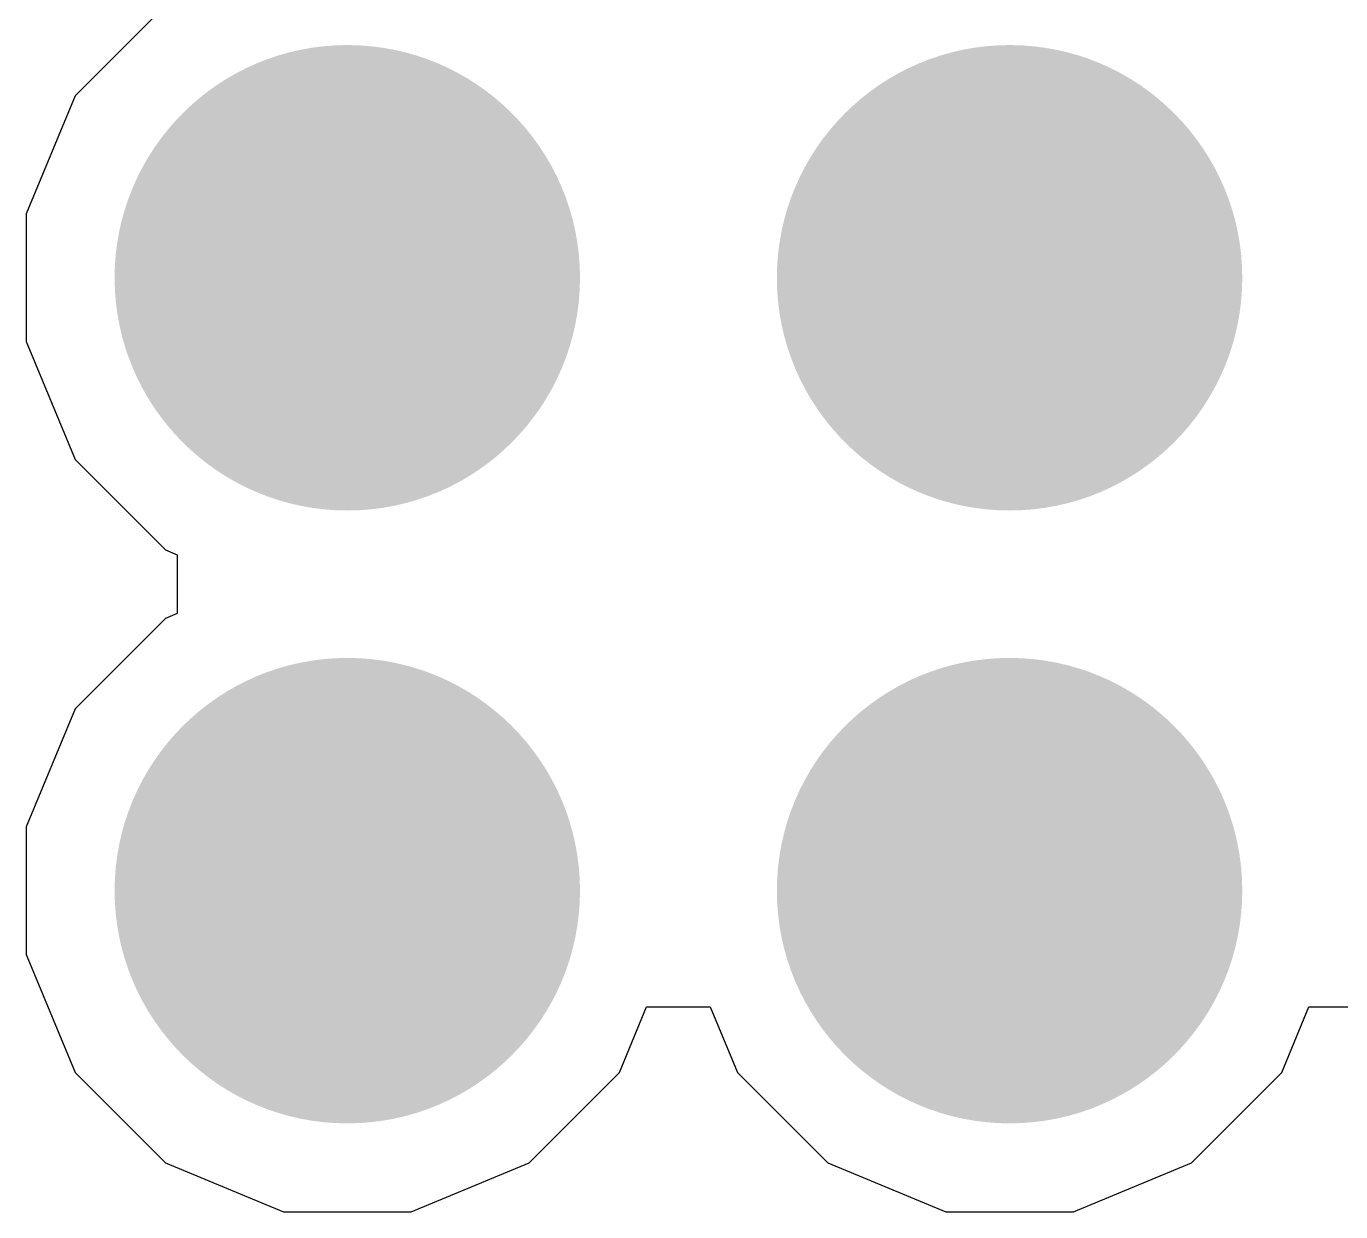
# Model space of a CAD drawing. Header units: inches. Extents: x -5 to 5328, y -4 to 5281.
# Drawn here: x 127.445 to 129.713, y 82.785 to 84.831 of the extents above; entities that cross this region are included whole.
import ezdxf

# ---------------------------------------------------------------- set-up
doc = ezdxf.new("R2010")
doc.units = ezdxf.units.IN
for name, color, linetype in [('Bottom Layer', 5, 'Continuous'), ('Bottom Solder', 6, 'Continuous'), ('Drill Drawing', 1, 'Continuous'), ('Layer 1', 16, 'Continuous'), ('Layer 2', 76, 'Continuous'), ('Top Layer', 1, 'Continuous'), ('Top Solder', 216, 'Continuous'), ('Via Holes', 16, 'Continuous')]:
    doc.layers.add(name, color=color, linetype=linetype)

msp = doc.modelspace()

# ---------------------------------------------------------------- hatches: boundary and pattern name
at = {"layer": 'Bottom Layer'}
h = msp.add_hatch(color=5, dxfattribs=at)
edge = h.paths.add_edge_path()
edge.add_arc((127.999, 84.3967), 0.3, 0, 360)
h = msp.add_hatch(color=5, dxfattribs=at)
edge = h.paths.add_edge_path()
edge.add_arc((129.142, 84.3967), 0.3, 0, 360)
h = msp.add_hatch(color=5, dxfattribs=at)
edge = h.paths.add_edge_path()
edge.add_arc((127.999, 83.3391), 0.3, 0, 360)
h = msp.add_hatch(color=5, dxfattribs=at)
edge = h.paths.add_edge_path()
edge.add_arc((129.142, 83.3391), 0.3, 0, 360)
at = {"layer": 'Bottom Solder'}
h = msp.add_hatch(color=6, dxfattribs=at)
edge = h.paths.add_edge_path()
edge.add_arc((127.999, 84.3967), 0.4016, 0, 360)
h = msp.add_hatch(color=6, dxfattribs=at)
edge = h.paths.add_edge_path()
edge.add_arc((129.142, 84.3967), 0.4016, 0, 360)
h = msp.add_hatch(color=6, dxfattribs=at)
edge = h.paths.add_edge_path()
edge.add_arc((127.999, 83.3391), 0.4016, 0, 360)
h = msp.add_hatch(color=6, dxfattribs=at)
edge = h.paths.add_edge_path()
edge.add_arc((129.142, 83.3391), 0.4016, 0, 360)
at = {"layer": 'Layer 1'}
h = msp.add_hatch(color=16, dxfattribs=at)
edge = h.paths.add_edge_path()
edge.add_arc((127.999, 84.3967), 0.3, 0, 360)
h = msp.add_hatch(color=16, dxfattribs=at)
edge = h.paths.add_edge_path()
edge.add_arc((129.142, 84.3967), 0.3, 0, 360)
h = msp.add_hatch(color=16, dxfattribs=at)
edge = h.paths.add_edge_path()
edge.add_arc((127.999, 83.3391), 0.3, 0, 360)
h = msp.add_hatch(color=16, dxfattribs=at)
edge = h.paths.add_edge_path()
edge.add_arc((129.142, 83.3391), 0.3, 0, 360)
at = {"layer": 'Layer 2'}
h = msp.add_hatch(color=76, dxfattribs=at)
edge = h.paths.add_edge_path()
edge.add_arc((127.999, 84.3967), 0.3, 0, 360)
h = msp.add_hatch(color=76, dxfattribs=at)
edge = h.paths.add_edge_path()
edge.add_arc((129.142, 84.3967), 0.3, 0, 360)
h = msp.add_hatch(color=76, dxfattribs=at)
edge = h.paths.add_edge_path()
edge.add_arc((127.999, 83.3391), 0.3, 0, 360)
h = msp.add_hatch(color=76, dxfattribs=at)
edge = h.paths.add_edge_path()
edge.add_arc((129.142, 83.3391), 0.3, 0, 360)
at = {"layer": 'Top Layer'}
h = msp.add_hatch(color=1, dxfattribs=at)
edge = h.paths.add_edge_path()
edge.add_arc((127.999, 84.3967), 0.3, 0, 360)
h = msp.add_hatch(color=1, dxfattribs=at)
edge = h.paths.add_edge_path()
edge.add_arc((129.142, 84.3967), 0.3, 0, 360)
h = msp.add_hatch(color=1, dxfattribs=at)
edge = h.paths.add_edge_path()
edge.add_arc((127.999, 83.3391), 0.3, 0, 360)
h = msp.add_hatch(color=1, dxfattribs=at)
edge = h.paths.add_edge_path()
edge.add_arc((129.142, 83.3391), 0.3, 0, 360)
at = {"layer": 'Top Solder'}
h = msp.add_hatch(color=216, dxfattribs=at)
edge = h.paths.add_edge_path()
edge.add_arc((127.999, 84.3967), 0.4016, 0, 360)
h = msp.add_hatch(color=216, dxfattribs=at)
edge = h.paths.add_edge_path()
edge.add_arc((129.142, 84.3967), 0.4016, 0, 360)
h = msp.add_hatch(color=216, dxfattribs=at)
edge = h.paths.add_edge_path()
edge.add_arc((127.999, 83.3391), 0.4016, 0, 360)
h = msp.add_hatch(color=216, dxfattribs=at)
edge = h.paths.add_edge_path()
edge.add_arc((129.142, 83.3391), 0.4016, 0, 360)
at = {"layer": 'Via Holes'}
h = msp.add_hatch(color=7, dxfattribs=at)
edge = h.paths.add_edge_path()
edge.add_arc((127.999, 84.3967), 0.15, 0, 360)
h = msp.add_hatch(color=7, dxfattribs=at)
edge = h.paths.add_edge_path()
edge.add_arc((129.142, 84.3967), 0.15, 0, 360)
h = msp.add_hatch(color=7, dxfattribs=at)
edge = h.paths.add_edge_path()
edge.add_arc((127.999, 83.3391), 0.15, 0, 360)
h = msp.add_hatch(color=7, dxfattribs=at)
edge = h.paths.add_edge_path()
edge.add_arc((129.142, 83.3391), 0.15, 0, 360)

# ---------------------------------------------------------------- linework, layer by layer
at = {"layer": 'Bottom Layer'}
for p, q in [((127.6852, 84.8664), (127.5293, 84.7106)), ((127.5293, 84.7106), (127.445, 84.5069)), ((127.445, 84.5069), (127.445, 84.2865)), ((127.445, 84.2865), (127.5293, 84.0829)), ((127.5293, 84.0829), (127.6852, 83.9271)), ((127.6852, 83.9271), (127.7054, 83.9187)), ((127.7054, 83.9187), (127.7054, 83.8171)), ((127.6852, 83.8087), (127.5293, 83.6529)), ((127.7054, 83.8171), (127.6852, 83.8087)), ((127.5293, 83.6529), (127.445, 83.4493)), ((127.445, 83.4493), (127.445, 83.2289)), ((127.445, 83.2289), (127.5293, 83.0253)), ((128.4686, 83.0253), (128.5155, 83.1384)), ((128.5155, 83.1384), (128.6255, 83.1384)), ((128.6255, 83.1384), (128.6723, 83.0253)), ((129.6116, 83.0253), (129.6585, 83.1384)), ((129.6585, 83.1384), (129.7685, 83.1384)), ((127.5293, 83.0253), (127.6852, 82.8694)), ((128.3128, 82.8694), (128.4686, 83.0253)), ((128.6723, 83.0253), (128.8282, 82.8694)), ((129.4558, 82.8694), (129.6116, 83.0253)), ((127.6852, 82.8694), (127.8888, 82.7851)), ((128.1092, 82.7851), (128.3128, 82.8694)), ((128.8282, 82.8694), (129.0318, 82.7851)), ((129.2522, 82.7851), (129.4558, 82.8694)), ((127.8888, 82.7851), (128.1092, 82.7851)), ((129.0318, 82.7851), (129.2522, 82.7851))]:
    msp.add_line(p, q, dxfattribs=at)
at = {"layer": 'Drill Drawing'}
for points in [[(127.872, 84.5237, 0.0508, 0.0508, 0), (127.999, 84.6507, 0.0508, 0.0508, 0)], [(127.999, 84.6507, 0.0508, 0.0508, 0), (128.126, 84.5237, 0.0508, 0.0508, 0)], [(129.015, 84.5237, 0.0508, 0.0508, 0), (129.142, 84.6507, 0.0508, 0.0508, 0)], [(129.142, 84.6507, 0.0508, 0.0508, 0), (129.269, 84.5237, 0.0508, 0.0508, 0)], [(127.9228, 84.4729, 0.0508, 0.0508, 0), (127.999, 84.5491, 0.0508, 0.0508, 0)], [(127.999, 84.5491, 0.0508, 0.0508, 0), (128.0752, 84.4729, 0.0508, 0.0508, 0)], [(129.0658, 84.4729, 0.0508, 0.0508, 0), (129.142, 84.5491, 0.0508, 0.0508, 0)], [(129.142, 84.5491, 0.0508, 0.0508, 0), (129.2182, 84.4729, 0.0508, 0.0508, 0)], [(127.745, 84.5237, 0.0508, 0.0508, 0), (127.872, 84.3967, 0.0508, 0.0508, 0)], [(127.745, 84.5237, 0.0508, 0.0508, 0), (127.872, 84.5237, 0.0508, 0.0508, 0)], [(128.126, 84.5237, 0.0508, 0.0508, 0), (128.253, 84.5237, 0.0508, 0.0508, 0)], [(128.126, 84.3967, 0.0508, 0.0508, 0), (128.253, 84.5237, 0.0508, 0.0508, 0)], [(128.888, 84.5237, 0.0508, 0.0508, 0), (129.015, 84.3967, 0.0508, 0.0508, 0)], [(128.888, 84.5237, 0.0508, 0.0508, 0), (129.015, 84.5237, 0.0508, 0.0508, 0)], [(129.269, 84.5237, 0.0508, 0.0508, 0), (129.396, 84.5237, 0.0508, 0.0508, 0)], [(129.269, 84.3967, 0.0508, 0.0508, 0), (129.396, 84.5237, 0.0508, 0.0508, 0)], [(127.8466, 84.4729, 0.0508, 0.0508, 0), (127.9228, 84.3967, 0.0508, 0.0508, 0)], [(127.8466, 84.4729, 0.0508, 0.0508, 0), (127.9228, 84.4729, 0.0508, 0.0508, 0)], [(128.0752, 84.4729, 0.0508, 0.0508, 0), (128.1514, 84.4729, 0.0508, 0.0508, 0)], [(128.0752, 84.3967, 0.0508, 0.0508, 0), (128.1514, 84.4729, 0.0508, 0.0508, 0)], [(128.9896, 84.4729, 0.0508, 0.0508, 0), (129.0658, 84.3967, 0.0508, 0.0508, 0)], [(128.9896, 84.4729, 0.0508, 0.0508, 0), (129.0658, 84.4729, 0.0508, 0.0508, 0)], [(129.2182, 84.4729, 0.0508, 0.0508, 0), (129.2944, 84.4729, 0.0508, 0.0508, 0)], [(129.2182, 84.3967, 0.0508, 0.0508, 0), (129.2944, 84.4729, 0.0508, 0.0508, 0)], [(127.745, 84.2697, 0.0508, 0.0508, 0), (127.872, 84.3967, 0.0508, 0.0508, 0)], [(127.8466, 84.3205, 0.0508, 0.0508, 0), (127.9228, 84.3967, 0.0508, 0.0508, 0)], [(128.0752, 84.3967, 0.0508, 0.0508, 0), (128.1514, 84.3205, 0.0508, 0.0508, 0)], [(128.126, 84.3967, 0.0508, 0.0508, 0), (128.253, 84.2697, 0.0508, 0.0508, 0)], [(128.888, 84.2697, 0.0508, 0.0508, 0), (129.015, 84.3967, 0.0508, 0.0508, 0)], [(128.9896, 84.3205, 0.0508, 0.0508, 0), (129.0658, 84.3967, 0.0508, 0.0508, 0)], [(129.2182, 84.3967, 0.0508, 0.0508, 0), (129.2944, 84.3205, 0.0508, 0.0508, 0)], [(129.269, 84.3967, 0.0508, 0.0508, 0), (129.396, 84.2697, 0.0508, 0.0508, 0)], [(127.8466, 84.3205, 0.0508, 0.0508, 0), (127.9228, 84.3205, 0.0508, 0.0508, 0)], [(127.9228, 84.3205, 0.0508, 0.0508, 0), (127.999, 84.2443, 0.0508, 0.0508, 0)], [(127.999, 84.2443, 0.0508, 0.0508, 0), (128.0752, 84.3205, 0.0508, 0.0508, 0)], [(128.0752, 84.3205, 0.0508, 0.0508, 0), (128.1514, 84.3205, 0.0508, 0.0508, 0)], [(128.9896, 84.3205, 0.0508, 0.0508, 0), (129.0658, 84.3205, 0.0508, 0.0508, 0)], [(129.0658, 84.3205, 0.0508, 0.0508, 0), (129.142, 84.2443, 0.0508, 0.0508, 0)], [(129.142, 84.2443, 0.0508, 0.0508, 0), (129.2182, 84.3205, 0.0508, 0.0508, 0)], [(129.2182, 84.3205, 0.0508, 0.0508, 0), (129.2944, 84.3205, 0.0508, 0.0508, 0)], [(127.745, 84.2697, 0.0508, 0.0508, 0), (127.872, 84.2697, 0.0508, 0.0508, 0)], [(127.872, 84.2697, 0.0508, 0.0508, 0), (127.999, 84.1427, 0.0508, 0.0508, 0)], [(127.999, 84.1427, 0.0508, 0.0508, 0), (128.126, 84.2697, 0.0508, 0.0508, 0)], [(128.126, 84.2697, 0.0508, 0.0508, 0), (128.253, 84.2697, 0.0508, 0.0508, 0)], [(128.888, 84.2697, 0.0508, 0.0508, 0), (129.015, 84.2697, 0.0508, 0.0508, 0)], [(129.015, 84.2697, 0.0508, 0.0508, 0), (129.142, 84.1427, 0.0508, 0.0508, 0)], [(129.142, 84.1427, 0.0508, 0.0508, 0), (129.269, 84.2697, 0.0508, 0.0508, 0)], [(129.269, 84.2697, 0.0508, 0.0508, 0), (129.396, 84.2697, 0.0508, 0.0508, 0)], [(127.872, 83.4661, 0.0508, 0.0508, 0), (127.999, 83.5931, 0.0508, 0.0508, 0)], [(127.999, 83.5931, 0.0508, 0.0508, 0), (128.126, 83.4661, 0.0508, 0.0508, 0)], [(129.015, 83.4661, 0.0508, 0.0508, 0), (129.142, 83.5931, 0.0508, 0.0508, 0)], [(129.142, 83.5931, 0.0508, 0.0508, 0), (129.269, 83.4661, 0.0508, 0.0508, 0)], [(127.9228, 83.4153, 0.0508, 0.0508, 0), (127.999, 83.4915, 0.0508, 0.0508, 0)], [(127.999, 83.4915, 0.0508, 0.0508, 0), (128.0752, 83.4153, 0.0508, 0.0508, 0)], [(129.0658, 83.4153, 0.0508, 0.0508, 0), (129.142, 83.4915, 0.0508, 0.0508, 0)], [(129.142, 83.4915, 0.0508, 0.0508, 0), (129.2182, 83.4153, 0.0508, 0.0508, 0)], [(127.745, 83.4661, 0.0508, 0.0508, 0), (127.872, 83.3391, 0.0508, 0.0508, 0)], [(127.745, 83.4661, 0.0508, 0.0508, 0), (127.872, 83.4661, 0.0508, 0.0508, 0)], [(128.126, 83.4661, 0.0508, 0.0508, 0), (128.253, 83.4661, 0.0508, 0.0508, 0)], [(128.126, 83.3391, 0.0508, 0.0508, 0), (128.253, 83.4661, 0.0508, 0.0508, 0)], [(128.888, 83.4661, 0.0508, 0.0508, 0), (129.015, 83.3391, 0.0508, 0.0508, 0)], [(128.888, 83.4661, 0.0508, 0.0508, 0), (129.015, 83.4661, 0.0508, 0.0508, 0)], [(129.269, 83.4661, 0.0508, 0.0508, 0), (129.396, 83.4661, 0.0508, 0.0508, 0)], [(129.269, 83.3391, 0.0508, 0.0508, 0), (129.396, 83.4661, 0.0508, 0.0508, 0)], [(127.8466, 83.4153, 0.0508, 0.0508, 0), (127.9228, 83.3391, 0.0508, 0.0508, 0)], [(127.8466, 83.4153, 0.0508, 0.0508, 0), (127.9228, 83.4153, 0.0508, 0.0508, 0)], [(128.0752, 83.4153, 0.0508, 0.0508, 0), (128.1514, 83.4153, 0.0508, 0.0508, 0)], [(128.0752, 83.3391, 0.0508, 0.0508, 0), (128.1514, 83.4153, 0.0508, 0.0508, 0)], [(128.9896, 83.4153, 0.0508, 0.0508, 0), (129.0658, 83.3391, 0.0508, 0.0508, 0)], [(128.9896, 83.4153, 0.0508, 0.0508, 0), (129.0658, 83.4153, 0.0508, 0.0508, 0)], [(129.2182, 83.4153, 0.0508, 0.0508, 0), (129.2944, 83.4153, 0.0508, 0.0508, 0)], [(129.2182, 83.3391, 0.0508, 0.0508, 0), (129.2944, 83.4153, 0.0508, 0.0508, 0)], [(127.745, 83.2121, 0.0508, 0.0508, 0), (127.872, 83.3391, 0.0508, 0.0508, 0)], [(127.8466, 83.2629, 0.0508, 0.0508, 0), (127.9228, 83.3391, 0.0508, 0.0508, 0)], [(128.0752, 83.3391, 0.0508, 0.0508, 0), (128.1514, 83.2629, 0.0508, 0.0508, 0)], [(128.126, 83.3391, 0.0508, 0.0508, 0), (128.253, 83.2121, 0.0508, 0.0508, 0)], [(128.888, 83.2121, 0.0508, 0.0508, 0), (129.015, 83.3391, 0.0508, 0.0508, 0)], [(128.9896, 83.2629, 0.0508, 0.0508, 0), (129.0658, 83.3391, 0.0508, 0.0508, 0)], [(129.2182, 83.3391, 0.0508, 0.0508, 0), (129.2944, 83.2629, 0.0508, 0.0508, 0)], [(129.269, 83.3391, 0.0508, 0.0508, 0), (129.396, 83.2121, 0.0508, 0.0508, 0)], [(127.8466, 83.2629, 0.0508, 0.0508, 0), (127.9228, 83.2629, 0.0508, 0.0508, 0)], [(127.9228, 83.2629, 0.0508, 0.0508, 0), (127.999, 83.1867, 0.0508, 0.0508, 0)], [(127.999, 83.1867, 0.0508, 0.0508, 0), (128.0752, 83.2629, 0.0508, 0.0508, 0)], [(128.0752, 83.2629, 0.0508, 0.0508, 0), (128.1514, 83.2629, 0.0508, 0.0508, 0)], [(128.9896, 83.2629, 0.0508, 0.0508, 0), (129.0658, 83.2629, 0.0508, 0.0508, 0)], [(129.0658, 83.2629, 0.0508, 0.0508, 0), (129.142, 83.1867, 0.0508, 0.0508, 0)], [(129.142, 83.1867, 0.0508, 0.0508, 0), (129.2182, 83.2629, 0.0508, 0.0508, 0)], [(129.2182, 83.2629, 0.0508, 0.0508, 0), (129.2944, 83.2629, 0.0508, 0.0508, 0)], [(127.745, 83.2121, 0.0508, 0.0508, 0), (127.872, 83.2121, 0.0508, 0.0508, 0)], [(127.872, 83.2121, 0.0508, 0.0508, 0), (127.999, 83.0851, 0.0508, 0.0508, 0)], [(127.999, 83.0851, 0.0508, 0.0508, 0), (128.126, 83.2121, 0.0508, 0.0508, 0)], [(128.126, 83.2121, 0.0508, 0.0508, 0), (128.253, 83.2121, 0.0508, 0.0508, 0)], [(128.888, 83.2121, 0.0508, 0.0508, 0), (129.015, 83.2121, 0.0508, 0.0508, 0)], [(129.015, 83.2121, 0.0508, 0.0508, 0), (129.142, 83.0851, 0.0508, 0.0508, 0)], [(129.142, 83.0851, 0.0508, 0.0508, 0), (129.269, 83.2121, 0.0508, 0.0508, 0)], [(129.269, 83.2121, 0.0508, 0.0508, 0), (129.396, 83.2121, 0.0508, 0.0508, 0)]]:
    msp.add_lwpolyline(points, format="xyseb", dxfattribs=at)
for points in [[(127.9863, 84.6507, 0.0254, 0.0254, 1), (128.0117, 84.6507, 0.0254, 0.0254, 1)], [(127.9863, 84.6507, 0.0254, 0.0254, 1), (128.0117, 84.6507, 0.0254, 0.0254, 1)], [(129.1293, 84.6507, 0.0254, 0.0254, 1), (129.1547, 84.6507, 0.0254, 0.0254, 1)], [(129.1293, 84.6507, 0.0254, 0.0254, 1), (129.1547, 84.6507, 0.0254, 0.0254, 1)], [(127.9863, 84.5491, 0.0254, 0.0254, 1), (128.0117, 84.5491, 0.0254, 0.0254, 1)], [(127.9863, 84.5491, 0.0254, 0.0254, 1), (128.0117, 84.5491, 0.0254, 0.0254, 1)], [(129.1293, 84.5491, 0.0254, 0.0254, 1), (129.1547, 84.5491, 0.0254, 0.0254, 1)], [(129.1293, 84.5491, 0.0254, 0.0254, 1), (129.1547, 84.5491, 0.0254, 0.0254, 1)], [(127.7323, 84.5237, 0.0254, 0.0254, 1), (127.7577, 84.5237, 0.0254, 0.0254, 1)], [(127.7323, 84.5237, 0.0254, 0.0254, 1), (127.7577, 84.5237, 0.0254, 0.0254, 1)], [(127.8593, 84.5237, 0.0254, 0.0254, 1), (127.8847, 84.5237, 0.0254, 0.0254, 1)], [(127.8593, 84.5237, 0.0254, 0.0254, 1), (127.8847, 84.5237, 0.0254, 0.0254, 1)], [(128.1133, 84.5237, 0.0254, 0.0254, 1), (128.1387, 84.5237, 0.0254, 0.0254, 1)], [(128.1133, 84.5237, 0.0254, 0.0254, 1), (128.1387, 84.5237, 0.0254, 0.0254, 1)], [(128.2403, 84.5237, 0.0254, 0.0254, 1), (128.2657, 84.5237, 0.0254, 0.0254, 1)], [(128.2403, 84.5237, 0.0254, 0.0254, 1), (128.2657, 84.5237, 0.0254, 0.0254, 1)], [(128.8753, 84.5237, 0.0254, 0.0254, 1), (128.9007, 84.5237, 0.0254, 0.0254, 1)], [(128.8753, 84.5237, 0.0254, 0.0254, 1), (128.9007, 84.5237, 0.0254, 0.0254, 1)], [(129.0023, 84.5237, 0.0254, 0.0254, 1), (129.0277, 84.5237, 0.0254, 0.0254, 1)], [(129.0023, 84.5237, 0.0254, 0.0254, 1), (129.0277, 84.5237, 0.0254, 0.0254, 1)], [(129.2563, 84.5237, 0.0254, 0.0254, 1), (129.2817, 84.5237, 0.0254, 0.0254, 1)], [(129.2563, 84.5237, 0.0254, 0.0254, 1), (129.2817, 84.5237, 0.0254, 0.0254, 1)], [(129.3833, 84.5237, 0.0254, 0.0254, 1), (129.4087, 84.5237, 0.0254, 0.0254, 1)], [(129.3833, 84.5237, 0.0254, 0.0254, 1), (129.4087, 84.5237, 0.0254, 0.0254, 1)], [(127.8339, 84.4729, 0.0254, 0.0254, 1), (127.8593, 84.4729, 0.0254, 0.0254, 1)], [(127.8339, 84.4729, 0.0254, 0.0254, 1), (127.8593, 84.4729, 0.0254, 0.0254, 1)], [(127.9101, 84.4729, 0.0254, 0.0254, 1), (127.9355, 84.4729, 0.0254, 0.0254, 1)], [(127.9101, 84.4729, 0.0254, 0.0254, 1), (127.9355, 84.4729, 0.0254, 0.0254, 1)], [(128.0625, 84.4729, 0.0254, 0.0254, 1), (128.0879, 84.4729, 0.0254, 0.0254, 1)], [(128.0625, 84.4729, 0.0254, 0.0254, 1), (128.0879, 84.4729, 0.0254, 0.0254, 1)], [(128.1387, 84.4729, 0.0254, 0.0254, 1), (128.1641, 84.4729, 0.0254, 0.0254, 1)], [(128.1387, 84.4729, 0.0254, 0.0254, 1), (128.1641, 84.4729, 0.0254, 0.0254, 1)], [(128.9769, 84.4729, 0.0254, 0.0254, 1), (129.0023, 84.4729, 0.0254, 0.0254, 1)], [(128.9769, 84.4729, 0.0254, 0.0254, 1), (129.0023, 84.4729, 0.0254, 0.0254, 1)], [(129.0531, 84.4729, 0.0254, 0.0254, 1), (129.0785, 84.4729, 0.0254, 0.0254, 1)], [(129.0531, 84.4729, 0.0254, 0.0254, 1), (129.0785, 84.4729, 0.0254, 0.0254, 1)], [(129.2055, 84.4729, 0.0254, 0.0254, 1), (129.2309, 84.4729, 0.0254, 0.0254, 1)], [(129.2055, 84.4729, 0.0254, 0.0254, 1), (129.2309, 84.4729, 0.0254, 0.0254, 1)], [(129.2817, 84.4729, 0.0254, 0.0254, 1), (129.3071, 84.4729, 0.0254, 0.0254, 1)], [(129.2817, 84.4729, 0.0254, 0.0254, 1), (129.3071, 84.4729, 0.0254, 0.0254, 1)], [(127.8593, 84.3967, 0.0254, 0.0254, 1), (127.8847, 84.3967, 0.0254, 0.0254, 1)], [(127.8593, 84.3967, 0.0254, 0.0254, 1), (127.8847, 84.3967, 0.0254, 0.0254, 1)], [(127.9101, 84.3967, 0.0254, 0.0254, 1), (127.9355, 84.3967, 0.0254, 0.0254, 1)], [(127.9101, 84.3967, 0.0254, 0.0254, 1), (127.9355, 84.3967, 0.0254, 0.0254, 1)], [(128.0625, 84.3967, 0.0254, 0.0254, 1), (128.0879, 84.3967, 0.0254, 0.0254, 1)], [(128.0625, 84.3967, 0.0254, 0.0254, 1), (128.0879, 84.3967, 0.0254, 0.0254, 1)], [(128.1133, 84.3967, 0.0254, 0.0254, 1), (128.1387, 84.3967, 0.0254, 0.0254, 1)], [(128.1133, 84.3967, 0.0254, 0.0254, 1), (128.1387, 84.3967, 0.0254, 0.0254, 1)], [(129.0023, 84.3967, 0.0254, 0.0254, 1), (129.0277, 84.3967, 0.0254, 0.0254, 1)], [(129.0023, 84.3967, 0.0254, 0.0254, 1), (129.0277, 84.3967, 0.0254, 0.0254, 1)], [(129.0531, 84.3967, 0.0254, 0.0254, 1), (129.0785, 84.3967, 0.0254, 0.0254, 1)], [(129.0531, 84.3967, 0.0254, 0.0254, 1), (129.0785, 84.3967, 0.0254, 0.0254, 1)], [(129.2055, 84.3967, 0.0254, 0.0254, 1), (129.2309, 84.3967, 0.0254, 0.0254, 1)], [(129.2055, 84.3967, 0.0254, 0.0254, 1), (129.2309, 84.3967, 0.0254, 0.0254, 1)], [(129.2563, 84.3967, 0.0254, 0.0254, 1), (129.2817, 84.3967, 0.0254, 0.0254, 1)], [(129.2563, 84.3967, 0.0254, 0.0254, 1), (129.2817, 84.3967, 0.0254, 0.0254, 1)], [(127.8339, 84.3205, 0.0254, 0.0254, 1), (127.8593, 84.3205, 0.0254, 0.0254, 1)], [(127.8339, 84.3205, 0.0254, 0.0254, 1), (127.8593, 84.3205, 0.0254, 0.0254, 1)], [(127.9101, 84.3205, 0.0254, 0.0254, 1), (127.9355, 84.3205, 0.0254, 0.0254, 1)], [(127.9101, 84.3205, 0.0254, 0.0254, 1), (127.9355, 84.3205, 0.0254, 0.0254, 1)], [(128.0625, 84.3205, 0.0254, 0.0254, 1), (128.0879, 84.3205, 0.0254, 0.0254, 1)], [(128.0625, 84.3205, 0.0254, 0.0254, 1), (128.0879, 84.3205, 0.0254, 0.0254, 1)], [(128.1387, 84.3205, 0.0254, 0.0254, 1), (128.1641, 84.3205, 0.0254, 0.0254, 1)], [(128.1387, 84.3205, 0.0254, 0.0254, 1), (128.1641, 84.3205, 0.0254, 0.0254, 1)], [(128.9769, 84.3205, 0.0254, 0.0254, 1), (129.0023, 84.3205, 0.0254, 0.0254, 1)], [(128.9769, 84.3205, 0.0254, 0.0254, 1), (129.0023, 84.3205, 0.0254, 0.0254, 1)], [(129.0531, 84.3205, 0.0254, 0.0254, 1), (129.0785, 84.3205, 0.0254, 0.0254, 1)], [(129.0531, 84.3205, 0.0254, 0.0254, 1), (129.0785, 84.3205, 0.0254, 0.0254, 1)], [(129.2055, 84.3205, 0.0254, 0.0254, 1), (129.2309, 84.3205, 0.0254, 0.0254, 1)], [(129.2055, 84.3205, 0.0254, 0.0254, 1), (129.2309, 84.3205, 0.0254, 0.0254, 1)], [(129.2817, 84.3205, 0.0254, 0.0254, 1), (129.3071, 84.3205, 0.0254, 0.0254, 1)], [(129.2817, 84.3205, 0.0254, 0.0254, 1), (129.3071, 84.3205, 0.0254, 0.0254, 1)], [(127.7323, 84.2697, 0.0254, 0.0254, 1), (127.7577, 84.2697, 0.0254, 0.0254, 1)], [(127.7323, 84.2697, 0.0254, 0.0254, 1), (127.7577, 84.2697, 0.0254, 0.0254, 1)], [(127.8593, 84.2697, 0.0254, 0.0254, 1), (127.8847, 84.2697, 0.0254, 0.0254, 1)], [(127.8593, 84.2697, 0.0254, 0.0254, 1), (127.8847, 84.2697, 0.0254, 0.0254, 1)], [(128.1133, 84.2697, 0.0254, 0.0254, 1), (128.1387, 84.2697, 0.0254, 0.0254, 1)], [(128.1133, 84.2697, 0.0254, 0.0254, 1), (128.1387, 84.2697, 0.0254, 0.0254, 1)], [(128.2403, 84.2697, 0.0254, 0.0254, 1), (128.2657, 84.2697, 0.0254, 0.0254, 1)], [(128.2403, 84.2697, 0.0254, 0.0254, 1), (128.2657, 84.2697, 0.0254, 0.0254, 1)], [(128.8753, 84.2697, 0.0254, 0.0254, 1), (128.9007, 84.2697, 0.0254, 0.0254, 1)], [(128.8753, 84.2697, 0.0254, 0.0254, 1), (128.9007, 84.2697, 0.0254, 0.0254, 1)], [(129.0023, 84.2697, 0.0254, 0.0254, 1), (129.0277, 84.2697, 0.0254, 0.0254, 1)], [(129.0023, 84.2697, 0.0254, 0.0254, 1), (129.0277, 84.2697, 0.0254, 0.0254, 1)], [(129.2563, 84.2697, 0.0254, 0.0254, 1), (129.2817, 84.2697, 0.0254, 0.0254, 1)], [(129.2563, 84.2697, 0.0254, 0.0254, 1), (129.2817, 84.2697, 0.0254, 0.0254, 1)], [(129.3833, 84.2697, 0.0254, 0.0254, 1), (129.4087, 84.2697, 0.0254, 0.0254, 1)], [(129.3833, 84.2697, 0.0254, 0.0254, 1), (129.4087, 84.2697, 0.0254, 0.0254, 1)], [(127.9863, 84.2443, 0.0254, 0.0254, 1), (128.0117, 84.2443, 0.0254, 0.0254, 1)], [(127.9863, 84.2443, 0.0254, 0.0254, 1), (128.0117, 84.2443, 0.0254, 0.0254, 1)], [(129.1293, 84.2443, 0.0254, 0.0254, 1), (129.1547, 84.2443, 0.0254, 0.0254, 1)], [(129.1293, 84.2443, 0.0254, 0.0254, 1), (129.1547, 84.2443, 0.0254, 0.0254, 1)], [(127.9863, 84.1427, 0.0254, 0.0254, 1), (128.0117, 84.1427, 0.0254, 0.0254, 1)], [(127.9863, 84.1427, 0.0254, 0.0254, 1), (128.0117, 84.1427, 0.0254, 0.0254, 1)], [(129.1293, 84.1427, 0.0254, 0.0254, 1), (129.1547, 84.1427, 0.0254, 0.0254, 1)], [(129.1293, 84.1427, 0.0254, 0.0254, 1), (129.1547, 84.1427, 0.0254, 0.0254, 1)], [(127.9863, 83.5931, 0.0254, 0.0254, 1), (128.0117, 83.5931, 0.0254, 0.0254, 1)], [(127.9863, 83.5931, 0.0254, 0.0254, 1), (128.0117, 83.5931, 0.0254, 0.0254, 1)], [(129.1293, 83.5931, 0.0254, 0.0254, 1), (129.1547, 83.5931, 0.0254, 0.0254, 1)], [(129.1293, 83.5931, 0.0254, 0.0254, 1), (129.1547, 83.5931, 0.0254, 0.0254, 1)], [(127.9863, 83.4915, 0.0254, 0.0254, 1), (128.0117, 83.4915, 0.0254, 0.0254, 1)], [(127.9863, 83.4915, 0.0254, 0.0254, 1), (128.0117, 83.4915, 0.0254, 0.0254, 1)], [(129.1293, 83.4915, 0.0254, 0.0254, 1), (129.1547, 83.4915, 0.0254, 0.0254, 1)], [(129.1293, 83.4915, 0.0254, 0.0254, 1), (129.1547, 83.4915, 0.0254, 0.0254, 1)], [(127.7323, 83.4661, 0.0254, 0.0254, 1), (127.7577, 83.4661, 0.0254, 0.0254, 1)], [(127.7323, 83.4661, 0.0254, 0.0254, 1), (127.7577, 83.4661, 0.0254, 0.0254, 1)], [(127.8593, 83.4661, 0.0254, 0.0254, 1), (127.8847, 83.4661, 0.0254, 0.0254, 1)], [(127.8593, 83.4661, 0.0254, 0.0254, 1), (127.8847, 83.4661, 0.0254, 0.0254, 1)], [(128.1133, 83.4661, 0.0254, 0.0254, 1), (128.1387, 83.4661, 0.0254, 0.0254, 1)], [(128.1133, 83.4661, 0.0254, 0.0254, 1), (128.1387, 83.4661, 0.0254, 0.0254, 1)], [(128.2403, 83.4661, 0.0254, 0.0254, 1), (128.2657, 83.4661, 0.0254, 0.0254, 1)], [(128.2403, 83.4661, 0.0254, 0.0254, 1), (128.2657, 83.4661, 0.0254, 0.0254, 1)], [(128.8753, 83.4661, 0.0254, 0.0254, 1), (128.9007, 83.4661, 0.0254, 0.0254, 1)], [(128.8753, 83.4661, 0.0254, 0.0254, 1), (128.9007, 83.4661, 0.0254, 0.0254, 1)], [(129.0023, 83.4661, 0.0254, 0.0254, 1), (129.0277, 83.4661, 0.0254, 0.0254, 1)], [(129.0023, 83.4661, 0.0254, 0.0254, 1), (129.0277, 83.4661, 0.0254, 0.0254, 1)], [(129.2563, 83.4661, 0.0254, 0.0254, 1), (129.2817, 83.4661, 0.0254, 0.0254, 1)], [(129.2563, 83.4661, 0.0254, 0.0254, 1), (129.2817, 83.4661, 0.0254, 0.0254, 1)], [(129.3833, 83.4661, 0.0254, 0.0254, 1), (129.4087, 83.4661, 0.0254, 0.0254, 1)], [(129.3833, 83.4661, 0.0254, 0.0254, 1), (129.4087, 83.4661, 0.0254, 0.0254, 1)], [(127.8339, 83.4153, 0.0254, 0.0254, 1), (127.8593, 83.4153, 0.0254, 0.0254, 1)], [(127.8339, 83.4153, 0.0254, 0.0254, 1), (127.8593, 83.4153, 0.0254, 0.0254, 1)], [(127.9101, 83.4153, 0.0254, 0.0254, 1), (127.9355, 83.4153, 0.0254, 0.0254, 1)], [(127.9101, 83.4153, 0.0254, 0.0254, 1), (127.9355, 83.4153, 0.0254, 0.0254, 1)], [(128.0625, 83.4153, 0.0254, 0.0254, 1), (128.0879, 83.4153, 0.0254, 0.0254, 1)], [(128.0625, 83.4153, 0.0254, 0.0254, 1), (128.0879, 83.4153, 0.0254, 0.0254, 1)], [(128.1387, 83.4153, 0.0254, 0.0254, 1), (128.1641, 83.4153, 0.0254, 0.0254, 1)], [(128.1387, 83.4153, 0.0254, 0.0254, 1), (128.1641, 83.4153, 0.0254, 0.0254, 1)], [(128.9769, 83.4153, 0.0254, 0.0254, 1), (129.0023, 83.4153, 0.0254, 0.0254, 1)], [(128.9769, 83.4153, 0.0254, 0.0254, 1), (129.0023, 83.4153, 0.0254, 0.0254, 1)], [(129.0531, 83.4153, 0.0254, 0.0254, 1), (129.0785, 83.4153, 0.0254, 0.0254, 1)], [(129.0531, 83.4153, 0.0254, 0.0254, 1), (129.0785, 83.4153, 0.0254, 0.0254, 1)], [(129.2055, 83.4153, 0.0254, 0.0254, 1), (129.2309, 83.4153, 0.0254, 0.0254, 1)], [(129.2055, 83.4153, 0.0254, 0.0254, 1), (129.2309, 83.4153, 0.0254, 0.0254, 1)], [(129.2817, 83.4153, 0.0254, 0.0254, 1), (129.3071, 83.4153, 0.0254, 0.0254, 1)], [(129.2817, 83.4153, 0.0254, 0.0254, 1), (129.3071, 83.4153, 0.0254, 0.0254, 1)], [(127.8593, 83.3391, 0.0254, 0.0254, 1), (127.8847, 83.3391, 0.0254, 0.0254, 1)], [(127.8593, 83.3391, 0.0254, 0.0254, 1), (127.8847, 83.3391, 0.0254, 0.0254, 1)], [(127.9101, 83.3391, 0.0254, 0.0254, 1), (127.9355, 83.3391, 0.0254, 0.0254, 1)], [(127.9101, 83.3391, 0.0254, 0.0254, 1), (127.9355, 83.3391, 0.0254, 0.0254, 1)], [(128.0625, 83.3391, 0.0254, 0.0254, 1), (128.0879, 83.3391, 0.0254, 0.0254, 1)], [(128.0625, 83.3391, 0.0254, 0.0254, 1), (128.0879, 83.3391, 0.0254, 0.0254, 1)], [(128.1133, 83.3391, 0.0254, 0.0254, 1), (128.1387, 83.3391, 0.0254, 0.0254, 1)], [(128.1133, 83.3391, 0.0254, 0.0254, 1), (128.1387, 83.3391, 0.0254, 0.0254, 1)], [(129.0023, 83.3391, 0.0254, 0.0254, 1), (129.0277, 83.3391, 0.0254, 0.0254, 1)], [(129.0023, 83.3391, 0.0254, 0.0254, 1), (129.0277, 83.3391, 0.0254, 0.0254, 1)], [(129.0531, 83.3391, 0.0254, 0.0254, 1), (129.0785, 83.3391, 0.0254, 0.0254, 1)], [(129.0531, 83.3391, 0.0254, 0.0254, 1), (129.0785, 83.3391, 0.0254, 0.0254, 1)], [(129.2055, 83.3391, 0.0254, 0.0254, 1), (129.2309, 83.3391, 0.0254, 0.0254, 1)], [(129.2055, 83.3391, 0.0254, 0.0254, 1), (129.2309, 83.3391, 0.0254, 0.0254, 1)], [(129.2563, 83.3391, 0.0254, 0.0254, 1), (129.2817, 83.3391, 0.0254, 0.0254, 1)], [(129.2563, 83.3391, 0.0254, 0.0254, 1), (129.2817, 83.3391, 0.0254, 0.0254, 1)], [(127.8339, 83.2629, 0.0254, 0.0254, 1), (127.8593, 83.2629, 0.0254, 0.0254, 1)], [(127.8339, 83.2629, 0.0254, 0.0254, 1), (127.8593, 83.2629, 0.0254, 0.0254, 1)], [(127.9101, 83.2629, 0.0254, 0.0254, 1), (127.9355, 83.2629, 0.0254, 0.0254, 1)], [(127.9101, 83.2629, 0.0254, 0.0254, 1), (127.9355, 83.2629, 0.0254, 0.0254, 1)], [(128.0625, 83.2629, 0.0254, 0.0254, 1), (128.0879, 83.2629, 0.0254, 0.0254, 1)], [(128.0625, 83.2629, 0.0254, 0.0254, 1), (128.0879, 83.2629, 0.0254, 0.0254, 1)], [(128.1387, 83.2629, 0.0254, 0.0254, 1), (128.1641, 83.2629, 0.0254, 0.0254, 1)], [(128.1387, 83.2629, 0.0254, 0.0254, 1), (128.1641, 83.2629, 0.0254, 0.0254, 1)], [(128.9769, 83.2629, 0.0254, 0.0254, 1), (129.0023, 83.2629, 0.0254, 0.0254, 1)], [(128.9769, 83.2629, 0.0254, 0.0254, 1), (129.0023, 83.2629, 0.0254, 0.0254, 1)], [(129.0531, 83.2629, 0.0254, 0.0254, 1), (129.0785, 83.2629, 0.0254, 0.0254, 1)], [(129.0531, 83.2629, 0.0254, 0.0254, 1), (129.0785, 83.2629, 0.0254, 0.0254, 1)], [(129.2055, 83.2629, 0.0254, 0.0254, 1), (129.2309, 83.2629, 0.0254, 0.0254, 1)], [(129.2055, 83.2629, 0.0254, 0.0254, 1), (129.2309, 83.2629, 0.0254, 0.0254, 1)], [(129.2817, 83.2629, 0.0254, 0.0254, 1), (129.3071, 83.2629, 0.0254, 0.0254, 1)], [(129.2817, 83.2629, 0.0254, 0.0254, 1), (129.3071, 83.2629, 0.0254, 0.0254, 1)], [(127.7323, 83.2121, 0.0254, 0.0254, 1), (127.7577, 83.2121, 0.0254, 0.0254, 1)], [(127.7323, 83.2121, 0.0254, 0.0254, 1), (127.7577, 83.2121, 0.0254, 0.0254, 1)], [(127.8593, 83.2121, 0.0254, 0.0254, 1), (127.8847, 83.2121, 0.0254, 0.0254, 1)], [(127.8593, 83.2121, 0.0254, 0.0254, 1), (127.8847, 83.2121, 0.0254, 0.0254, 1)], [(128.1133, 83.2121, 0.0254, 0.0254, 1), (128.1387, 83.2121, 0.0254, 0.0254, 1)], [(128.1133, 83.2121, 0.0254, 0.0254, 1), (128.1387, 83.2121, 0.0254, 0.0254, 1)], [(128.2403, 83.2121, 0.0254, 0.0254, 1), (128.2657, 83.2121, 0.0254, 0.0254, 1)], [(128.2403, 83.2121, 0.0254, 0.0254, 1), (128.2657, 83.2121, 0.0254, 0.0254, 1)], [(128.8753, 83.2121, 0.0254, 0.0254, 1), (128.9007, 83.2121, 0.0254, 0.0254, 1)], [(128.8753, 83.2121, 0.0254, 0.0254, 1), (128.9007, 83.2121, 0.0254, 0.0254, 1)], [(129.0023, 83.2121, 0.0254, 0.0254, 1), (129.0277, 83.2121, 0.0254, 0.0254, 1)], [(129.0023, 83.2121, 0.0254, 0.0254, 1), (129.0277, 83.2121, 0.0254, 0.0254, 1)], [(129.2563, 83.2121, 0.0254, 0.0254, 1), (129.2817, 83.2121, 0.0254, 0.0254, 1)], [(129.2563, 83.2121, 0.0254, 0.0254, 1), (129.2817, 83.2121, 0.0254, 0.0254, 1)], [(129.3833, 83.2121, 0.0254, 0.0254, 1), (129.4087, 83.2121, 0.0254, 0.0254, 1)], [(129.3833, 83.2121, 0.0254, 0.0254, 1), (129.4087, 83.2121, 0.0254, 0.0254, 1)], [(127.9863, 83.1867, 0.0254, 0.0254, 1), (128.0117, 83.1867, 0.0254, 0.0254, 1)], [(127.9863, 83.1867, 0.0254, 0.0254, 1), (128.0117, 83.1867, 0.0254, 0.0254, 1)], [(129.1293, 83.1867, 0.0254, 0.0254, 1), (129.1547, 83.1867, 0.0254, 0.0254, 1)], [(129.1293, 83.1867, 0.0254, 0.0254, 1), (129.1547, 83.1867, 0.0254, 0.0254, 1)], [(127.9863, 83.0851, 0.0254, 0.0254, 1), (128.0117, 83.0851, 0.0254, 0.0254, 1)], [(127.9863, 83.0851, 0.0254, 0.0254, 1), (128.0117, 83.0851, 0.0254, 0.0254, 1)], [(129.1293, 83.0851, 0.0254, 0.0254, 1), (129.1547, 83.0851, 0.0254, 0.0254, 1)], [(129.1293, 83.0851, 0.0254, 0.0254, 1), (129.1547, 83.0851, 0.0254, 0.0254, 1)]]:
    msp.add_lwpolyline(points, format="xyseb", close=True, dxfattribs=at)
at = {"layer": 'Layer 1'}
for p, q in [((127.6852, 84.8664), (127.5293, 84.7106)), ((127.5293, 84.7106), (127.445, 84.5069)), ((127.445, 84.5069), (127.445, 84.2865)), ((127.445, 84.2865), (127.5293, 84.0829)), ((127.5293, 84.0829), (127.6852, 83.9271)), ((127.6852, 83.9271), (127.7054, 83.9187)), ((127.7054, 83.9187), (127.7054, 83.8171)), ((127.6852, 83.8087), (127.5293, 83.6529)), ((127.7054, 83.8171), (127.6852, 83.8087)), ((127.5293, 83.6529), (127.445, 83.4493)), ((127.445, 83.4493), (127.445, 83.2289)), ((127.445, 83.2289), (127.5293, 83.0253)), ((128.4686, 83.0253), (128.5155, 83.1384)), ((128.5155, 83.1384), (128.6255, 83.1384)), ((128.6255, 83.1384), (128.6723, 83.0253)), ((129.6116, 83.0253), (129.6585, 83.1384)), ((129.6585, 83.1384), (129.7685, 83.1384)), ((127.5293, 83.0253), (127.6852, 82.8694)), ((128.3128, 82.8694), (128.4686, 83.0253)), ((128.6723, 83.0253), (128.8282, 82.8694)), ((129.4558, 82.8694), (129.6116, 83.0253)), ((127.6852, 82.8694), (127.8888, 82.7851)), ((128.1092, 82.7851), (128.3128, 82.8694)), ((128.8282, 82.8694), (129.0318, 82.7851)), ((129.2522, 82.7851), (129.4558, 82.8694)), ((127.8888, 82.7851), (128.1092, 82.7851)), ((129.0318, 82.7851), (129.2522, 82.7851))]:
    msp.add_line(p, q, dxfattribs=at)

doc.saveas('drawing.dxf')
